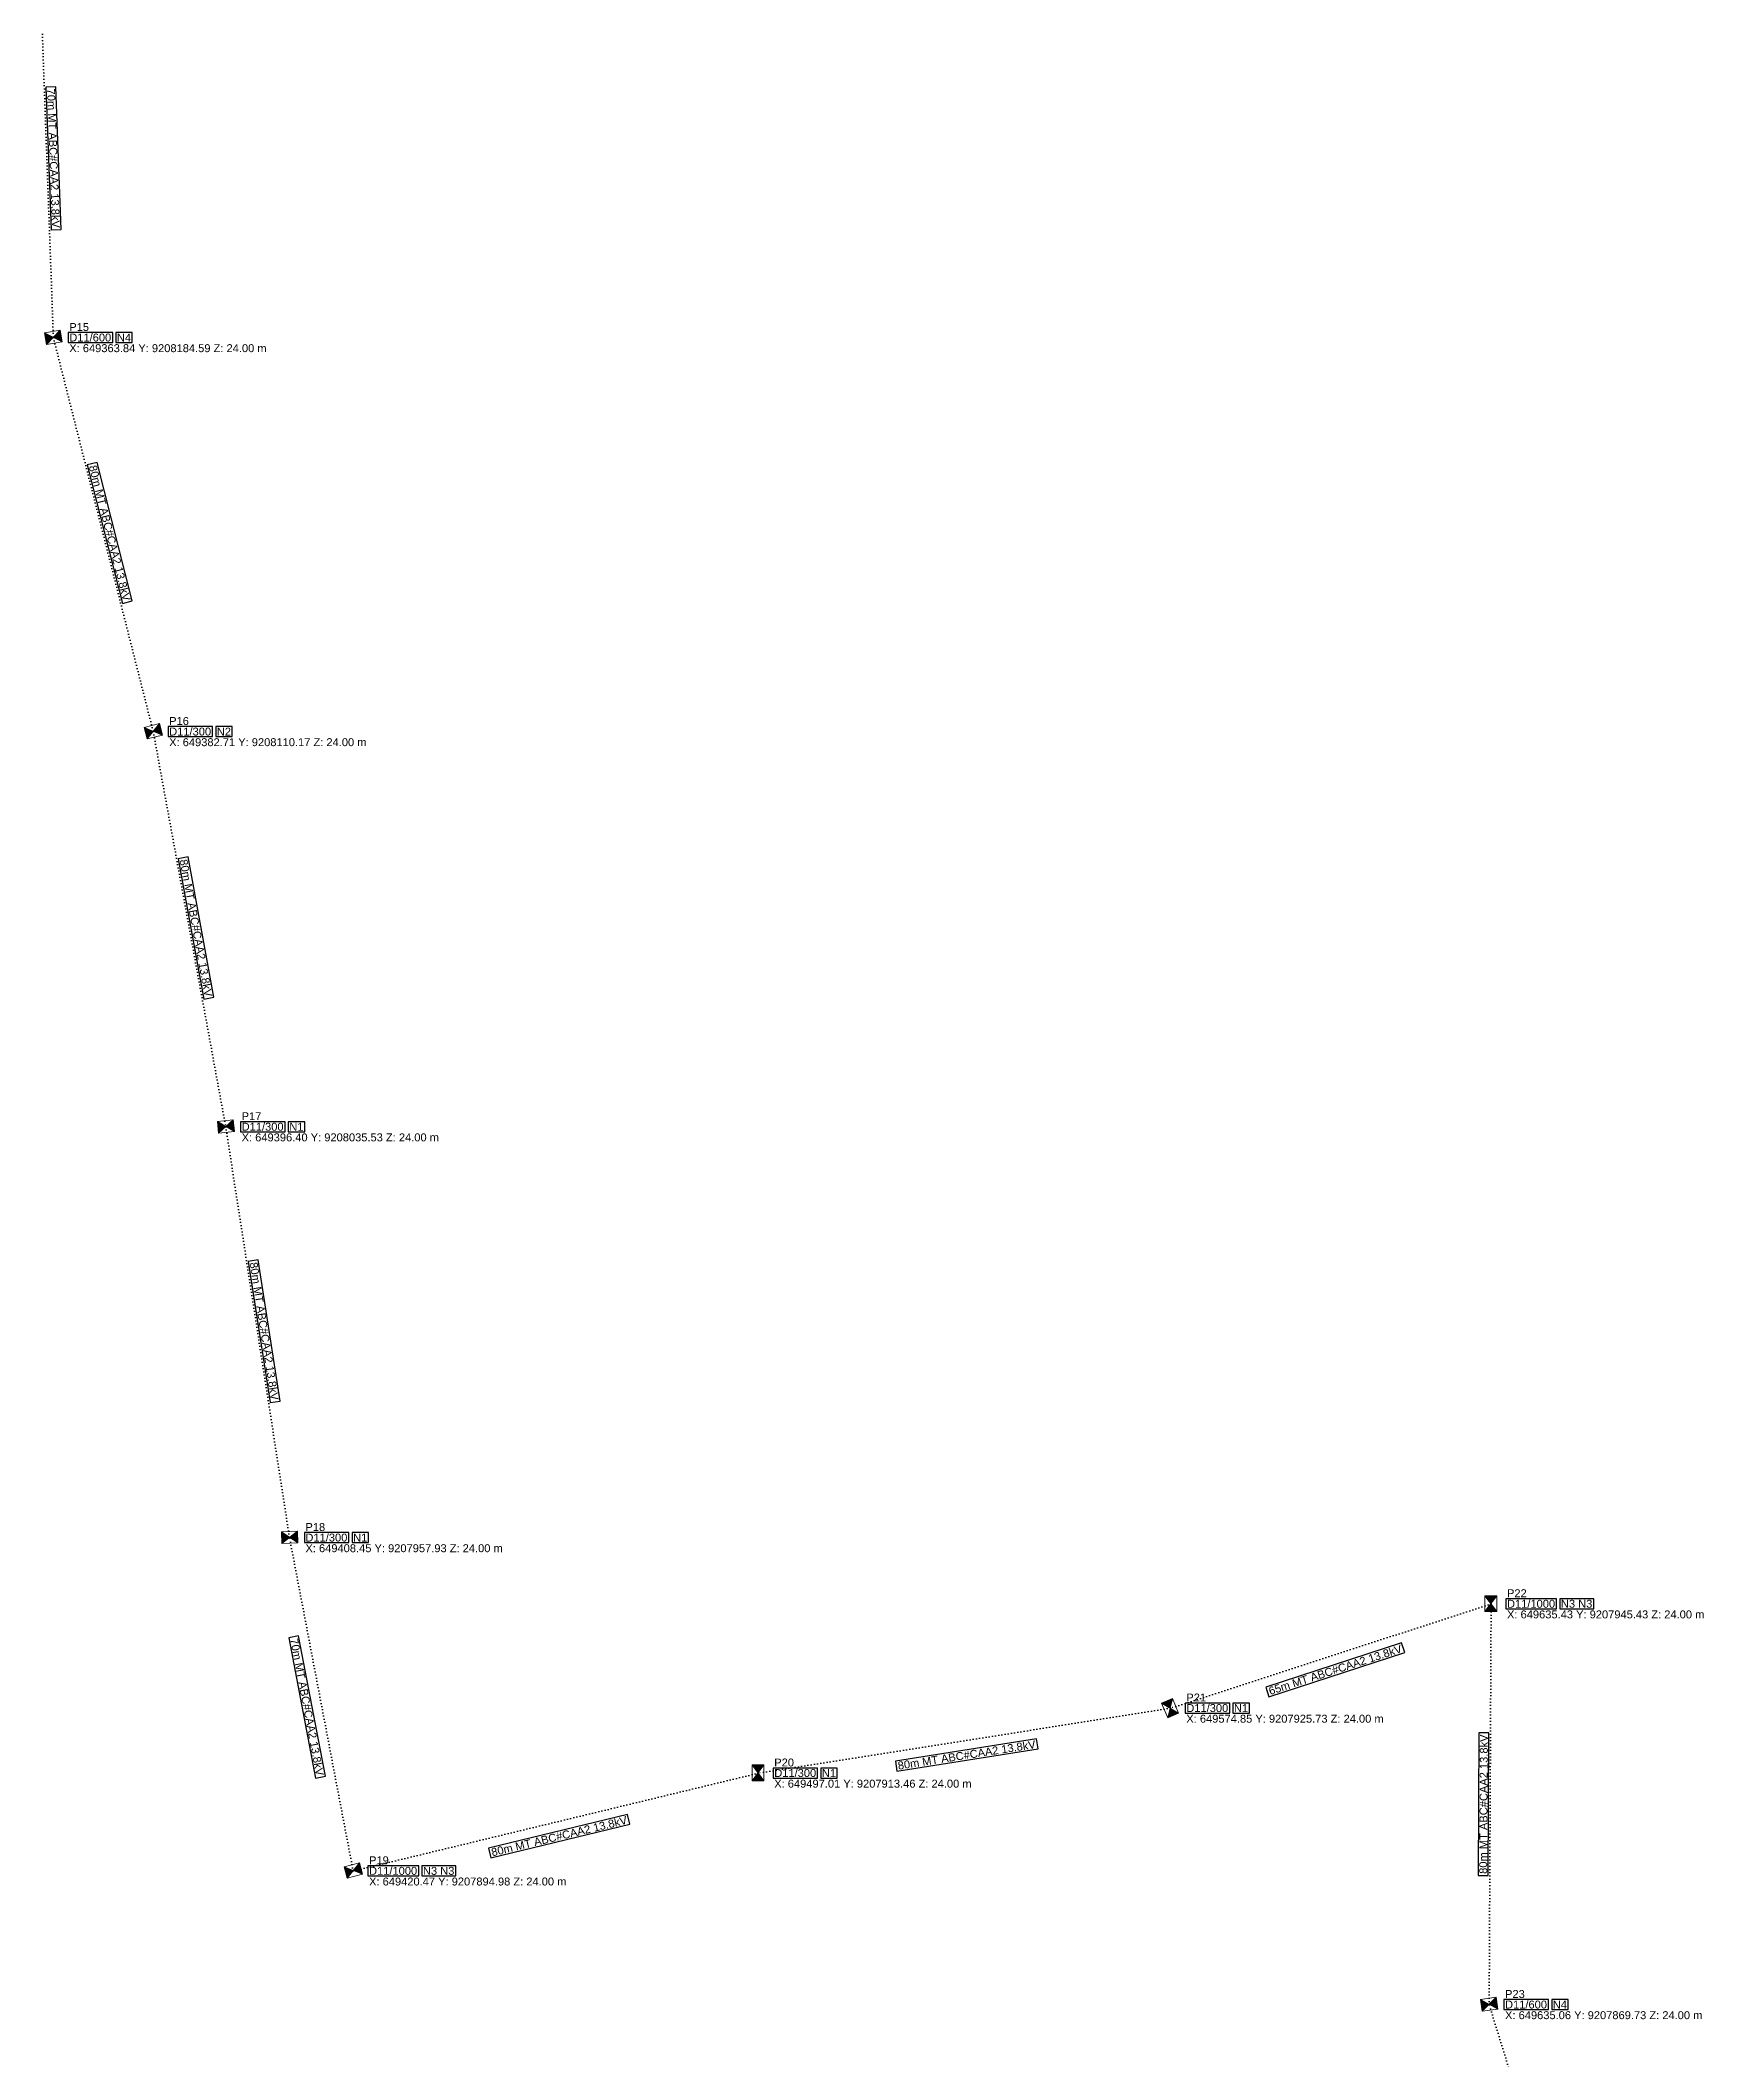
# Model space of a CAD drawing. Header units: metres. Extents: x 649089 to 650923, y 9205954 to 9209021.
# Drawn here: x 649361.4 to 649675.6, y 9207859.3 to 9208240.7 of the extents above; entities that cross this region are included whole.
import ezdxf
from ezdxf.enums import TextEntityAlignment as Align

# ---------------------------------------------------------------- set-up
doc = ezdxf.new("R2010")
doc.units = ezdxf.units.M
doc.linetypes.add('DOT', pattern=[0.508, 0, -0.508])
for name, color, linetype in [('PONTO FOTO', 4, 'CONTINUOUS'), ('POSTE', 3, 'CONTINUOUS'), ('Poste dt', 3, 'Continuous'), ('REDE PRIMARIA - Instalar', 1, 'DOT'), ('TEXTOS A IMPLANTAR', 1, 'CONTINUOUS')]:
    doc.layers.add(name, color=color, linetype=linetype)
doc.styles.add('ARIAL', font='arial.ttf')

# ---------------------------------------------------------------- blocks, each defined once
blk = doc.blocks.new('dtp')
at = {"linetype": 'Continuous', "lineweight": 0, "ltscale": 0.01}
h = blk.add_hatch(color=0, dxfattribs=at)
h.paths.add_polyline_path([(-1.12, 1.5), (0, 0), (1.12, 1.5)])
h.paths.add_polyline_path([(-1.12, -1.5), (1.12, -1.5), (0, 0)])
at = {"color": 0, "lineweight": 0}
for p, q in [((-1.12, -1.5), (1.12, 1.5)), ((-1.12, 1.5), (1.12, -1.5)), ((1.12, 1.5), (-1.12, 1.5)), ((-1.12, 1.5), (-1.12, -1.5)), ((1.12, -1.5), (1.12, 1.5)), ((-1.12, -1.5), (1.12, -1.5))]:
    blk.add_line(p, q, dxfattribs=at)
blk = doc.blocks.new('PosteDtProjetado')
at = {"layer": 'Poste dt', "rotation": 180}
blk.add_blockref('dtp', (-0.05948, 0.026162), dxfattribs=at)
at = {"layer": 'poste', "ltscale": 0.01}
for tag, p in [('MODELO', (-3.273471, 2.731691)), ('COD', (1.964351, -1.493983))]:
    blk.add_attdef(tag, p, '', height=1.6, dxfattribs=at)

msp = doc.modelspace()

# ---------------------------------------------------------------- linework, layer by layer
at = {"layer": 'REDE PRIMARIA - Instalar'}
for points in [[(649361.38, 9208252.24), (649363.84, 9208184.59)], [(649363.84, 9208184.59), (649382.71, 9208110.17)], [(649382.71, 9208110.17), (649396.4, 9208035.53)], [(649396.4, 9208035.53), (649408.45, 9207957.93)], [(649420.47, 9207894.98), (649408.45, 9207957.93)], [(649635.43, 9207945.43), (649574.85, 9207925.73)], [(649635.06, 9207869.73), (649635.43, 9207945.43)], [(649574.85, 9207925.73), (649497.01, 9207913.46)], [(649497.01, 9207913.46), (649420.47, 9207894.98)], [(649656.74, 9207799.86), (649635.06, 9207869.73)]]:
    msp.add_lwpolyline(points, dxfattribs=at)
at = {"layer": 'TEXTOS A IMPLANTAR'}
for points in [[(649362.42, 9208231.91), (649363.4, 9208204.94), (649365.3, 9208205.01), (649364.32, 9208231.98), (649362.42, 9208231.91)], [(649366.64, 9208183.64), (649375.04, 9208183.64), (649375.04, 9208185.54), (649366.64, 9208185.54), (649366.64, 9208183.64)], [(649375.64, 9208183.64), (649378.75, 9208183.64), (649378.75, 9208185.54), (649375.64, 9208185.54), (649375.64, 9208183.64)], [(649370.25, 9208160.53), (649376.88, 9208134.37), (649378.72, 9208134.84), (649372.09, 9208161), (649370.25, 9208160.53)], [(649385.51, 9208109.22), (649393.91, 9208109.22), (649393.91, 9208111.12), (649385.51, 9208111.12), (649385.51, 9208109.22)], [(649394.51, 9208109.22), (649397.61, 9208109.22), (649397.61, 9208111.12), (649394.51, 9208111.12), (649394.51, 9208109.22)], [(649387.41, 9208086.17), (649392.29, 9208059.63), (649394.16, 9208059.98), (649389.28, 9208086.52), (649387.41, 9208086.17)], [(649399.2, 9208034.58), (649407.61, 9208034.58), (649407.61, 9208036.48), (649399.2, 9208036.48), (649399.2, 9208034.58)], [(649408.21, 9208034.58), (649411.31, 9208034.58), (649411.31, 9208036.48), (649408.21, 9208036.48), (649408.21, 9208034.58)], [(649400.65, 9208010.11), (649404.79, 9207983.44), (649406.67, 9207983.73), (649402.53, 9208010.4), (649400.65, 9208010.11)], [(649411.25, 9207956.98), (649419.65, 9207956.98), (649419.65, 9207958.88), (649411.25, 9207958.88), (649411.25, 9207956.98)], [(649420.25, 9207956.98), (649423.35, 9207956.98), (649423.35, 9207958.88), (649420.25, 9207958.88), (649420.25, 9207956.98)], [(649638.23, 9207944.48), (649647.81, 9207944.48), (649647.81, 9207946.38), (649638.23, 9207946.38), (649638.23, 9207944.48)], [(649648.41, 9207944.48), (649654.81, 9207944.48), (649654.81, 9207946.38), (649648.41, 9207946.38), (649648.41, 9207944.48)], [(649408.29, 9207939.01), (649413.35, 9207912.5), (649415.22, 9207912.86), (649410.16, 9207939.37), (649408.29, 9207939.01)], [(649593.46, 9207927.89), (649619.12, 9207936.24), (649618.53, 9207938.04), (649592.87, 9207929.7), (649593.46, 9207927.89)], [(649577.65, 9207924.78), (649586.05, 9207924.78), (649586.05, 9207926.68), (649577.65, 9207926.68), (649577.65, 9207924.78)], [(649586.65, 9207924.78), (649589.76, 9207924.78), (649589.76, 9207926.68), (649586.65, 9207926.68), (649586.65, 9207924.78)], [(649523.18, 9207913.84), (649549.84, 9207918.04), (649549.54, 9207919.92), (649522.89, 9207915.71), (649523.18, 9207913.84)], [(649634.88, 9207894.09), (649635.01, 9207921.07), (649633.11, 9207921.08), (649632.98, 9207894.1), (649634.88, 9207894.09)], [(649499.81, 9207912.51), (649508.21, 9207912.51), (649508.21, 9207914.41), (649499.81, 9207914.41), (649499.81, 9207912.51)], [(649508.81, 9207912.51), (649511.92, 9207912.51), (649511.92, 9207914.41), (649508.81, 9207914.41), (649508.81, 9207912.51)], [(649446.49, 9207897.45), (649472.72, 9207903.79), (649472.28, 9207905.63), (649446.05, 9207899.3), (649446.49, 9207897.45)], [(649423.27, 9207894.03), (649432.85, 9207894.03), (649432.85, 9207895.93), (649423.27, 9207895.93), (649423.27, 9207894.03)], [(649433.45, 9207894.03), (649439.85, 9207894.03), (649439.85, 9207895.93), (649433.45, 9207895.93), (649433.45, 9207894.03)], [(649637.86, 9207868.78), (649646.27, 9207868.78), (649646.27, 9207870.68), (649637.86, 9207870.68), (649637.86, 9207868.78)], [(649646.87, 9207868.78), (649649.97, 9207868.78), (649649.97, 9207870.68), (649646.87, 9207870.68), (649646.87, 9207868.78)]]:
    msp.add_lwpolyline(points, close=True, dxfattribs=at)

# ---------------------------------------------------------------- block references
for p, rotation in [((649363.84, 9208184.59), 279.493), ((649382.71, 9208110.17), 283.89774606913625), ((649396.4, 9208035.53), 275.839), ((649408.45, 9207957.93), 272.2712350681744), ((649574.85, 9207925.73), 23.25759352549551), ((649420.47, 9207894.98), 284.5335070749495), ((649635.06, 9207869.73), 277.861)]:
    msp.add_blockref('PosteDtProjetado', p, dxfattribs=dict(rotation=rotation))
for p in [(649635.43, 9207945.43), (649497.01, 9207913.46)]:
    msp.add_blockref('PosteDtProjetado', p)

# ---------------------------------------------------------------- texts
at = {"style": 'Arial'}
for s, p in [('X: 649363.84 Y: 9208184.59 Z: 24.00 m', (649366.84, 9208182.59)), ('X: 649382.71 Y: 9208110.17 Z: 24.00 m', (649385.71, 9208108.17)), ('X: 649396.40 Y: 9208035.53 Z: 24.00 m', (649399.4, 9208033.53)), ('X: 649408.45 Y: 9207957.93 Z: 24.00 m', (649411.45, 9207955.93)), ('X: 649635.43 Y: 9207945.43 Z: 24.00 m', (649638.43, 9207943.43)), ('X: 649574.85 Y: 9207925.73 Z: 24.00 m', (649577.85, 9207923.73)), ('X: 649497.01 Y: 9207913.46 Z: 24.00 m', (649500.01, 9207911.46)), ('X: 649420.47 Y: 9207894.98 Z: 24.00 m', (649423.47, 9207892.98)), ('X: 649635.06 Y: 9207869.73 Z: 24.00 m', (649638.06, 9207867.73))]:
    msp.add_text(s, height=1.5, dxfattribs=at).set_placement(p, align=Align.MIDDLE_LEFT)
at = {"layer": 'PONTO FOTO', "style": 'Arial'}
for s, p in [('P15', (649366.84, 9208186.59)), ('P16', (649385.71, 9208112.17)), ('P17', (649399.4, 9208037.53)), ('P18', (649411.45, 9207959.93)), ('P22', (649638.43, 9207947.43)), ('P21', (649577.85, 9207927.73)), ('P20', (649500.01, 9207915.46)), ('P19', (649423.47, 9207896.98)), ('P23', (649638.06, 9207871.73))]:
    msp.add_text(s, height=1.5, dxfattribs=at).set_placement(p, align=Align.MIDDLE_LEFT)
at = {"layer": 'TEXTOS A IMPLANTAR', "char_height": 1.5, "attachment_point": 2, "style": 'Arial'}
for s, insert, rotation in [('70m MT ABC#CAA2 13.8kV', (649364.61, 9208218.49), 272.0819), ('80m MT ABC#CAA2 13.8kV', (649375.21, 9208147.87), 284.2228), ('80m MT ABC#CAA2 13.8kV', (649391.52, 9208073.21), 280.4003), ('80m MT ABC#CAA2 13.8kV', (649404.4, 9207997.04), 278.8199), ('70m MT ABC#CAA2 13.8kV', (649412.49, 9207926.08), 280.8112), ('65m MT ABC#CAA2 13.8kV', (649605.76, 9207933.68), 18.0187), ('80m MT ABC#CAA2 13.8kV', (649536.24, 9207917.62), 8.9596), ('80m MT ABC#CAA2 13.8kV', (649633.25, 9207907.59), 89.7209), ('80m MT ABC#CAA2 13.8kV', (649459.21, 9207902.27), 13.5726)]:
    msp.add_mtext(s, dxfattribs=dict(at, insert=insert, rotation=rotation))
at = {"layer": 'TEXTOS A IMPLANTAR', "char_height": 1.5, "attachment_point": 4, "style": 'Arial'}
for s, insert in [('D11/600', (649366.84, 9208184.59)), ('N4', (649375.84, 9208184.59)), ('D11/300', (649385.71, 9208110.17)), ('N2', (649394.71, 9208110.17)), ('D11/300', (649399.4, 9208035.53)), ('N1', (649408.41, 9208035.53)), ('D11/300', (649411.45, 9207957.93)), ('N1', (649420.45, 9207957.93)), ('D11/1000', (649638.43, 9207945.43)), ('N3 N3', (649648.61, 9207945.43)), ('D11/300', (649577.85, 9207925.73)), ('N1', (649586.85, 9207925.73)), ('D11/300', (649500.01, 9207913.46)), ('N1', (649509.01, 9207913.46)), ('D11/1000', (649423.47, 9207894.98)), ('N3 N3', (649433.65, 9207894.98)), ('D11/600', (649638.06, 9207869.73)), ('N4', (649647.07, 9207869.73))]:
    msp.add_mtext(s, dxfattribs=dict(at, insert=insert))

doc.saveas('drawing.dxf')
